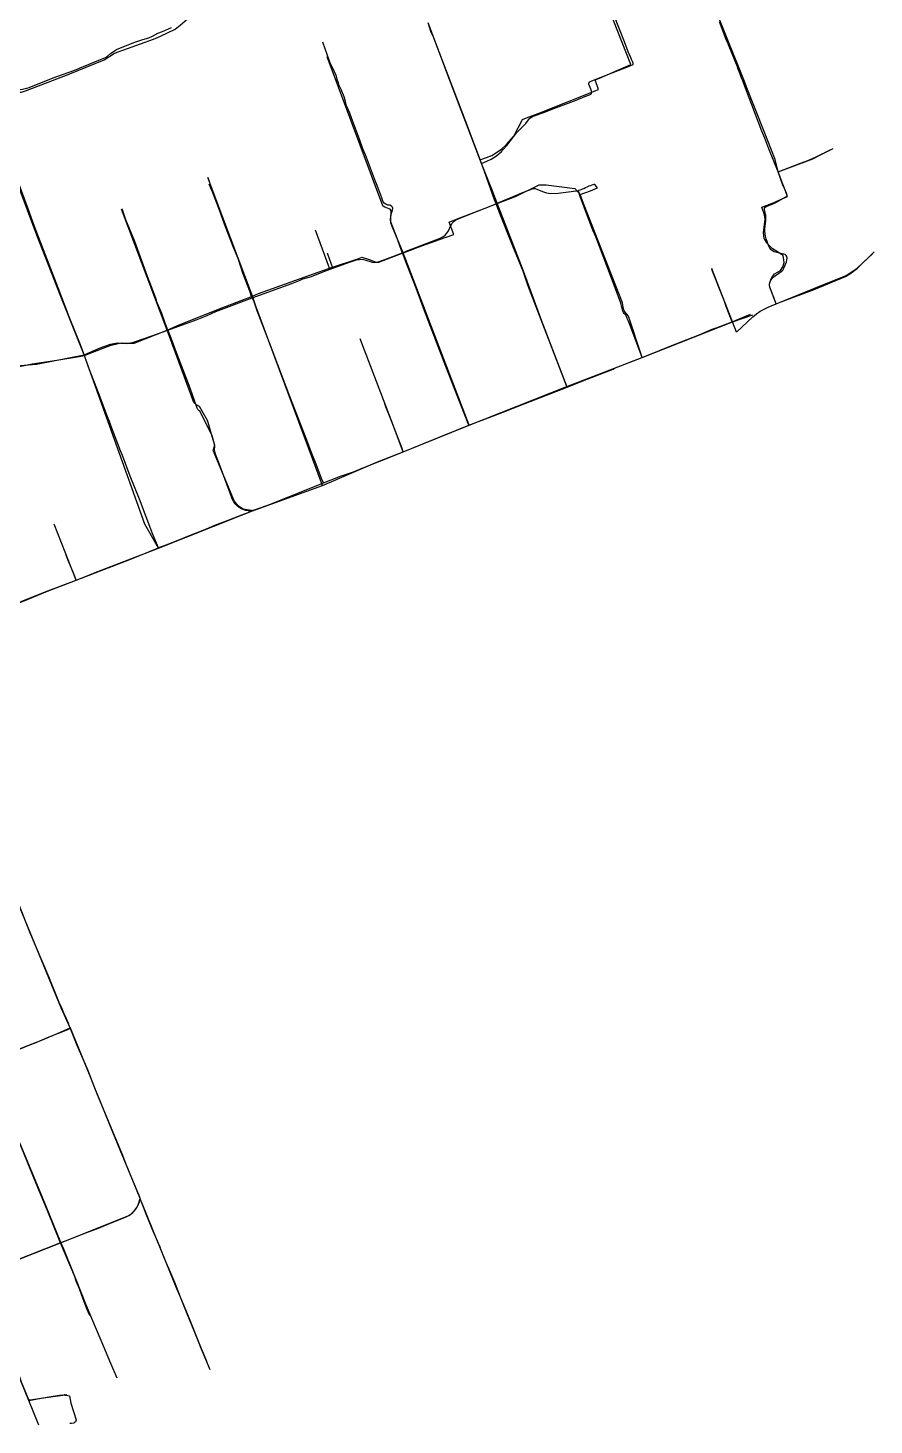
# Model space of a CAD drawing. Extents: x 705356 to 744726, y 4888607 to 4948520.
# Drawn here: x 731577 to 744726, y 4904527 to 4926237 of the extents above; entities that cross this region are included whole.
import ezdxf

# ---------------------------------------------------------------- set-up
doc = ezdxf.new("R2010")
doc.units = 0
doc.layers.add('Archive County', color=7, linetype='Continuous')
doc.layers.add('County Data', color=7, linetype='Continuous')

msp = doc.modelspace()

# ---------------------------------------------------------------- linework, layer by layer
at = {"layer": 'Archive County'}
for p, q in [((733739, 4921542), (733029, 4923422)), ((736262, 4922506), (736047, 4923093)), ((738434, 4920062), (737407, 4922741)), ((742524, 4921669), (742842, 4921780)), ((741124, 4921117), (742524, 4921669)), ((742588, 4921507), (742524, 4921669)), ((733605, 4918155), (734894, 4918666))]:
    msp.add_line(p, q, dxfattribs=at)
for points in [[(742749, 4925307), (742714, 4925407), (742619, 4925640), (742462, 4926023), (742188, 4926709), (741961, 4927261), (741951, 4927376), (741962, 4927432)], [(730870, 4925294), (731067, 4925301), (731420, 4925246), (731452, 4925240), (731477, 4925241), (731542, 4925262), (732204, 4925511), (732762, 4925743), (732925, 4925845), (733529, 4926065), (733638, 4926111), (733866, 4926220), (733944, 4926278), (734050, 4926373), (734277, 4926617), (734641, 4926772)], [(740945, 4925668), (740609, 4926526)], [(738608, 4924180), (738601, 4924203), (738532, 4924386), (738513, 4924438), (738424, 4924669), (738401, 4924725), (737948, 4925915), (737878, 4926097), (737845, 4926168), (737801, 4926300)], [(737407, 4922741), (737243, 4923142), (737216, 4923207), (737215, 4923286), (737215, 4923311), (737220, 4923349), (737223, 4923397), (737205, 4923422), (737147, 4923440), (737114, 4923455), (737095, 4923474), (736227, 4925787)], [(738605, 4924189), (738788, 4924257), (738936, 4924351), (739012, 4924428), (739130, 4924554), (739264, 4924815), (739327, 4924842), (739409, 4924872), (739450, 4924886), (739507, 4924908), (740442, 4925283), (740390, 4925431), (740459, 4925456), (740945, 4925668)], [(743235, 4924002), (743188, 4924193), (743018, 4924628), (742749, 4925307)], [(743235, 4924002), (743773, 4924204), (744011, 4924326), (744089, 4924363)], [(732450, 4921159), (732091, 4922063), (731718, 4923019), (731282, 4924182)], [(738852, 4923504), (738826, 4923568), (738672, 4924007), (738605, 4924189)], [(735066, 4922068), (734606, 4923290), (734371, 4923913), (734398, 4923843)], [(743206, 4921949), (743201, 4921963), (743199, 4921967), (743194, 4921978), (743185, 4922002), (743177, 4922023), (743111, 4922193), (743105, 4922210), (743101, 4922227), (743101, 4922231), (743100, 4922236), (743100, 4922259), (743105, 4922281), (743115, 4922309), (743124, 4922327), (743147, 4922375), (743181, 4922414), (743236, 4922447), (743272, 4922468), (743310, 4922525), (743329, 4922593), (743316, 4922700), (743258, 4922737), (743142, 4922811), (743059, 4922893), (743017, 4922963), (743009, 4923056), (743017, 4923138), (743033, 4923263), (743024, 4923331), (742981, 4923450), (743174, 4923526), (743214, 4923546), (743381, 4923617), (743363, 4923667), (743319, 4923777), (743309, 4923794), (743235, 4924002)], [(738852, 4923504), (739155, 4923616), (739523, 4923799), (739628, 4923799), (740076, 4923744), (740160, 4923650)], [(740160, 4923650), (740317, 4923705), (740426, 4923750), (740392, 4923797)], [(737407, 4922741), (737538, 4922790), (737644, 4922829), (737971, 4922948), (738194, 4923027), (738122, 4923218), (738262, 4923278), (738751, 4923462), (738852, 4923504)], [(739954, 4920665), (739348, 4922242), (739273, 4922458), (739114, 4922845), (738900, 4923381), (738852, 4923504)], [(741124, 4921117), (740912, 4921758), (740880, 4921794), (740843, 4921840), (740826, 4921893), (740818, 4921967), (740219, 4923485), (740160, 4923650)], [(736262, 4922506), (736719, 4922653), (736768, 4922673), (736879, 4922640), (736991, 4922597), (737032, 4922599), (737407, 4922741)], [(743796, 4922174), (744282, 4922375), (744367, 4922426), (744469, 4922503), (744726, 4922757)], [(735066, 4922068), (735158, 4922108), (736086, 4922441), (736262, 4922506)], [(742524, 4921669), (742215, 4922469), (742205, 4922500)], [(743206, 4921949), (743283, 4921981), (743796, 4922174)], [(733739, 4921542), (733903, 4921615), (734279, 4921761), (734606, 4921892), (734645, 4921906), (735066, 4922068)], [(736154, 4919126), (735121, 4921912), (735066, 4922068)], [(742588, 4921507), (742842, 4921747), (742899, 4921797), (742955, 4921837), (743082, 4921899), (743206, 4921949)], [(732450, 4921159), (732701, 4921264), (732862, 4921322), (732962, 4921342), (733015, 4921340), (733106, 4921332), (733230, 4921337), (733739, 4921542)], [(735065, 4918731), (735053, 4918736), (734924, 4918761), (734843, 4918810), (734783, 4918891), (734539, 4919472), (734470, 4919635), (734457, 4919665), (734467, 4919706), (734483, 4919753), (734441, 4919889), (734376, 4920107), (734366, 4920139), (734244, 4920356), (734204, 4920373), (734158, 4920418), (733739, 4921542)], [(737407, 4919652), (737195, 4920214), (736739, 4921406)], [(731066, 4920913), (731105, 4920925), (731276, 4920977), (731711, 4921012), (732450, 4921159)], [(733605, 4918155), (733394, 4918526), (732450, 4921159)], [(739954, 4920665), (741124, 4921117)], [(738434, 4920062), (739954, 4920665)], [(737407, 4919652), (738434, 4920062)], [(736154, 4919126), (737012, 4919497), (737407, 4919652)], [(735065, 4918731), (736154, 4919126)], [(734894, 4918666), (735065, 4918731)], [(732327, 4917655), (731986, 4918524)], [(732327, 4917655), (732474, 4917713), (732594, 4917762), (733605, 4918155)], [(731040, 4917154), (731847, 4917477), (732327, 4917655)], [(732095, 4911012), (731348, 4912821), (731279, 4912996), (731065, 4913539)], [(732233, 4910697), (732095, 4911012)], [(730930, 4910151), (731038, 4910204), (731141, 4910247), (731550, 4910412), (731802, 4910515), (732048, 4910616), (732233, 4910697)], [(733320, 4908048), (733180, 4908389), (733053, 4908701), (732849, 4909193), (732706, 4909550), (732618, 4909763), (732507, 4910048), (732345, 4910427), (732233, 4910697)], [(732085, 4907360), (731885, 4907847), (731679, 4908342), (731501, 4908776), (731300, 4909260), (731081, 4909788), (730930, 4910151)], [(732085, 4907360), (732479, 4907512), (732648, 4907578), (732808, 4907641), (733042, 4907734), (733093, 4907758), (733170, 4907801), (733207, 4907828), (733227, 4907850), (733266, 4907897), (733285, 4907938), (733300, 4907982), (733320, 4908048)], [(733946, 4906514), (733881, 4906672), (733753, 4906989), (733658, 4907218), (733605, 4907348), (733510, 4907578), (733417, 4907806), (733372, 4907910), (733339, 4908007), (733320, 4908048)], [(730796, 4906853), (730962, 4906914), (731015, 4906941), (732085, 4907360)], [(732962, 4905256), (732865, 4905484), (732715, 4905841), (732572, 4906181), (732479, 4906407), (732330, 4906775), (732143, 4907226), (732085, 4907360)], [(731592, 4904908), (731468, 4905213), (731332, 4905565), (731152, 4906008), (731047, 4906259), (730923, 4906552), (730796, 4906853)], [(734277, 4905708), (734228, 4905825), (734088, 4906167), (734051, 4906256), (733946, 4906514)], [(734408, 4905383), (734277, 4905708)], [(731592, 4904908), (731783, 4904946), (732121, 4904993), (732138, 4904996), (732147, 4905000), (732152, 4905000), (732169, 4904989), (732222, 4904983), (732242, 4904869), (732328, 4904609), (732318, 4904578), (732300, 4904566), (732293, 4904556), (732252, 4904550), (732227, 4904553)], [(731745, 4904527), (731592, 4904908)]]:
    msp.add_lwpolyline(points, dxfattribs=at)
at = {"layer": 'County Data'}
msp.add_line((742588, 4921507), (742524, 4921669), dxfattribs=at)
for points in [[(740980, 4925671), (740982, 4925689), (740976, 4925704), (740955, 4925749), (740936, 4925804), (740920, 4925832), (740907, 4925868), (740847, 4926022), (740682, 4926443), (740641, 4926542), (740634, 4926553), (740637, 4926561)], [(738628, 4924132), (738143, 4925393), (737797, 4926314)], [(743235, 4924002), (743092, 4924359), (743030, 4924524), (742984, 4924633), (742728, 4925303), (742687, 4925414), (742671, 4925448), (742630, 4925562), (742614, 4925595), (742603, 4925632), (742475, 4925948), (742463, 4925970), (742457, 4925993), (742435, 4926043), (742325, 4926334)], [(730872, 4925328), (730974, 4925326), (731137, 4925313), (731432, 4925277), (731493, 4925284), (731561, 4925300), (731594, 4925311), (731972, 4925460), (732291, 4925578), (732680, 4925736), (732783, 4925780), (732812, 4925797), (732862, 4925841), (732922, 4925882), (732956, 4925900), (733223, 4926011), (733361, 4926059), (733455, 4926085), (733512, 4926111), (733598, 4926155), (733669, 4926182), (733809, 4926243)], [(737399, 4922744), (737378, 4922795), (737306, 4922994), (737247, 4923140), (737217, 4923223), (737212, 4923251), (737217, 4923316), (737244, 4923410), (737247, 4923434), (737242, 4923450), (737227, 4923469), (737202, 4923481), (737169, 4923485), (737140, 4923496), (737115, 4923512), (737099, 4923533), (737085, 4923563), (737076, 4923599), (736993, 4923812), (736981, 4923849), (736824, 4924266), (736783, 4924361), (736729, 4924511), (736604, 4924840), (736578, 4924915), (736529, 4925027), (736516, 4925067), (736511, 4925092), (736490, 4925164), (736447, 4925278), (736415, 4925342), (736405, 4925383), (736390, 4925421), (736365, 4925499), (736317, 4925613), (736280, 4925680), (736232, 4925808), (736158, 4926015)], [(738628, 4924132), (738711, 4924165), (738774, 4924196), (738857, 4924252), (738936, 4924318), (738964, 4924346), (739021, 4924411), (739174, 4924610), (739199, 4924639), (739289, 4924724), (739314, 4924752), (739356, 4924811), (739378, 4924834), (739403, 4924852), (739435, 4924867), (739588, 4924922), (739596, 4924924), (739708, 4924970), (740055, 4925101), (740095, 4925114), (740234, 4925172), (740305, 4925197), (740325, 4925207), (740336, 4925220), (740338, 4925237), (740323, 4925287), (740296, 4925361), (740294, 4925379), (740301, 4925392), (740316, 4925404), (740658, 4925540), (740815, 4925599), (740882, 4925628), (740958, 4925656), (740971, 4925663), (740980, 4925671)], [(743235, 4924002), (743582, 4924138), (743696, 4924179), (743815, 4924230), (744072, 4924351)], [(732454, 4921149), (732393, 4921312), (732220, 4921747), (732048, 4922201), (731682, 4923152), (731582, 4923428), (731286, 4924224)], [(738867, 4923513), (738791, 4923715), (738628, 4924132)], [(743203, 4921952), (743104, 4922211), (743101, 4922243), (743104, 4922276), (743117, 4922309), (743135, 4922338), (743159, 4922362), (743283, 4922453), (743306, 4922475), (743324, 4922503), (743365, 4922601), (743372, 4922631), (743374, 4922658), (743371, 4922683), (743361, 4922701), (743343, 4922715), (743255, 4922735), (743173, 4922760), (743147, 4922773), (743125, 4922790), (743107, 4922815), (743092, 4922847), (743050, 4922961), (743038, 4923001), (743033, 4923043), (743029, 4923080), (743029, 4923114), (743042, 4923238), (743044, 4923281), (743042, 4923320), (743025, 4923418), (743025, 4923437), (743034, 4923453), (743050, 4923463), (743170, 4923511), (743197, 4923524), (743353, 4923614), (743374, 4923634), (743355, 4923690), (743309, 4923807), (743235, 4924002)], [(735063, 4922044), (735054, 4922063), (735025, 4922147), (734918, 4922428), (734842, 4922652), (734773, 4922824), (734634, 4923187), (734554, 4923403), (734443, 4923688), (734422, 4923749), (734396, 4923810)], [(738867, 4923513), (739132, 4923622), (739253, 4923674), (739401, 4923731), (739430, 4923740), (739458, 4923741), (739486, 4923734), (739572, 4923698), (739635, 4923677), (739668, 4923669), (739701, 4923665), (739817, 4923671), (740097, 4923706), (740115, 4923704), (740127, 4923695), (740138, 4923678), (740148, 4923647)], [(740122, 4923701), (740140, 4923714), (740157, 4923723), (740177, 4923729), (740195, 4923736), (740214, 4923743), (740216, 4923743), (740243, 4923755), (740270, 4923767), (740299, 4923781), (740321, 4923790), (740345, 4923798), (740374, 4923807), (740386, 4923809), (740392, 4923797)], [(737399, 4922744), (737482, 4922779), (737604, 4922824), (737983, 4922971), (738024, 4922991), (738060, 4923016), (738089, 4923047), (738113, 4923084), (738149, 4923166), (738172, 4923205), (738200, 4923236), (738228, 4923255), (738263, 4923273), (738566, 4923388), (738801, 4923485), (738867, 4923513)], [(739955, 4920655), (739562, 4921678), (739276, 4922460), (738867, 4923513)], [(741123, 4921118), (741088, 4921214), (740918, 4921656), (740904, 4921691), (740889, 4921721), (740880, 4921752), (740867, 4921772), (740844, 4921800), (740832, 4921815), (740823, 4921835), (740791, 4921958), (740705, 4922199), (740402, 4922992), (740358, 4923096), (740284, 4923286), (740163, 4923602), (740148, 4923647)], [(733750, 4921542), (733707, 4921663), (733692, 4921697), (733657, 4921801), (733577, 4921992), (733574, 4922006), (733510, 4922189), (733435, 4922377), (733236, 4922918), (733101, 4923256), (733045, 4923413), (733036, 4923428)], [(736318, 4922502), (736236, 4922722), (736233, 4922736)], [(736318, 4922502), (736591, 4922602), (736685, 4922633), (736729, 4922641), (736773, 4922642), (736814, 4922635), (736929, 4922597), (736966, 4922593), (737004, 4922598), (737126, 4922640), (737399, 4922744)], [(738430, 4920062), (738302, 4920381), (738070, 4920978), (737740, 4921842), (737609, 4922195), (737470, 4922553), (737399, 4922744)], [(743788, 4922187), (744292, 4922391), (744462, 4922505), (744708, 4922730)], [(735063, 4922044), (735676, 4922267), (735806, 4922320), (735851, 4922336), (735986, 4922377), (736152, 4922442), (736318, 4922502)], [(742523, 4921671), (742428, 4921909), (742400, 4921986), (742388, 4922025), (742217, 4922459), (742207, 4922488), (742208, 4922500)], [(743203, 4921952), (743788, 4922187)], [(733750, 4921542), (734148, 4921687), (734234, 4921716), (734365, 4921771), (734497, 4921830), (735063, 4922044)], [(736168, 4919168), (736139, 4919237), (736055, 4919459), (735978, 4919652), (735911, 4919831), (735648, 4920508), (735333, 4921342), (735140, 4921841), (735092, 4921980), (735063, 4922044)], [(742588, 4921507), (742842, 4921747), (742899, 4921797), (742955, 4921837), (743082, 4921899), (743206, 4921949)], [(742523, 4921671), (742806, 4921789)], [(732454, 4921149), (732494, 4921162), (732746, 4921263), (732871, 4921307), (732977, 4921336), (733028, 4921342), (733125, 4921340), (733172, 4921343), (733218, 4921353), (733397, 4921414), (733750, 4921542)], [(735034, 4918735), (735000, 4918735), (734966, 4918740), (734930, 4918751), (734896, 4918766), (734860, 4918786), (734828, 4918813), (734799, 4918844), (734772, 4918881), (734753, 4918921), (734718, 4919009), (734553, 4919455), (734491, 4919612), (734481, 4919649), (734479, 4919689), (734481, 4919730), (734477, 4919770), (734440, 4919901), (734254, 4920275), (734237, 4920289), (734229, 4920295), (734217, 4920310), (734206, 4920329), (734096, 4920638), (733889, 4921178), (733801, 4921416), (733774, 4921495), (733750, 4921542)], [(741123, 4921118), (741635, 4921322), (742008, 4921466), (742212, 4921554), (742289, 4921584), (742523, 4921671)], [(731096, 4920911), (731136, 4920925), (731178, 4920935), (731491, 4920987), (731644, 4921015), (732026, 4921075), (732375, 4921133), (732454, 4921149)], [(733604, 4918158), (733520, 4918366), (733417, 4918642), (733311, 4918916), (733167, 4919274), (733048, 4919592), (733017, 4919668), (732851, 4920102), (732848, 4920111), (732824, 4920169), (732685, 4920541), (732520, 4920967), (732454, 4921149)], [(739955, 4920655), (740201, 4920755), (740672, 4920937), (740689, 4920945), (740716, 4920959), (740762, 4920977), (741000, 4921068), (741123, 4921118)], [(738430, 4920062), (738919, 4920252), (739290, 4920395), (739955, 4920655)], [(737407, 4919652), (737395, 4919700), (737194, 4920207), (737141, 4920351), (737121, 4920394)], [(737407, 4919652), (737576, 4919717), (738018, 4919898), (738430, 4920062)], [(736168, 4919168), (736434, 4919271), (736636, 4919341), (736773, 4919398), (737292, 4919603), (737407, 4919652)], [(735034, 4918735), (735056, 4918736), (735116, 4918752), (735346, 4918837), (736168, 4919168)], [(734901, 4918670), (735001, 4918709), (735025, 4918724), (735034, 4918735)], [(733604, 4918158), (733625, 4918168), (733766, 4918220), (733998, 4918313), (734011, 4918318), (734354, 4918456), (734480, 4918510), (734688, 4918587), (734901, 4918670)], [(732327, 4917654), (732289, 4917755), (732204, 4917960), (732172, 4918043)], [(732327, 4917654), (732889, 4917875), (733160, 4917978), (733604, 4918158)], [(731041, 4917154), (731086, 4917175), (731492, 4917326), (731882, 4917484), (732327, 4917654)], [(732102, 4911010), (732064, 4911094), (731901, 4911492), (731609, 4912187), (731435, 4912620), (731249, 4913063), (731059, 4913531)], [(732237, 4910696), (732220, 4910732), (732213, 4910755), (732163, 4910873), (732143, 4910912), (732102, 4911010)], [(730928, 4910162), (731459, 4910373), (731606, 4910435), (731681, 4910463), (731881, 4910549), (732195, 4910674), (732237, 4910696)], [(733323, 4908044), (733316, 4908068), (733299, 4908102), (733139, 4908489), (733136, 4908502), (733103, 4908576), (733050, 4908713), (732904, 4909075), (732776, 4909372), (732660, 4909658), (732547, 4909950), (732533, 4909976), (732237, 4910696)], [(732088, 4907361), (731803, 4908063), (731446, 4908921), (731348, 4909163), (731005, 4909979), (730947, 4910112), (730928, 4910162)], [(732088, 4907361), (732161, 4907388), (733111, 4907765), (733147, 4907785), (733179, 4907808), (733208, 4907833), (733235, 4907861), (733258, 4907891), (733279, 4907924), (733309, 4907994), (733323, 4908044)], [(733947, 4906512), (733858, 4906743), (733814, 4906851), (733754, 4906986), (733747, 4907001), (733677, 4907169), (733664, 4907209), (733642, 4907253), (733630, 4907290), (733595, 4907370), (733350, 4907970), (733323, 4908044)], [(730801, 4906856), (731075, 4906963), (731590, 4907169), (732088, 4907361)], [(732545, 4906223), (732526, 4906261), (732488, 4906349), (732435, 4906483), (732377, 4906643), (732328, 4906763), (732308, 4906833), (732288, 4906887), (732133, 4907261), (732088, 4907361)], [(731592, 4904921), (731477, 4905194), (731450, 4905270), (731360, 4905501), (731128, 4906078), (730995, 4906381), (730913, 4906579), (730845, 4906754), (730801, 4906856)], [(734275, 4905709), (734097, 4906150), (733947, 4906512)], [(734357, 4905514), (734283, 4905690), (734275, 4905709)], [(731592, 4904921), (731619, 4904921), (732069, 4904990), (732119, 4904995), (732156, 4904992), (732165, 4904992), (732181, 4904999)], [(731604, 4904892), (731592, 4904921)]]:
    msp.add_lwpolyline(points, dxfattribs=at)

doc.saveas('drawing.dxf')
